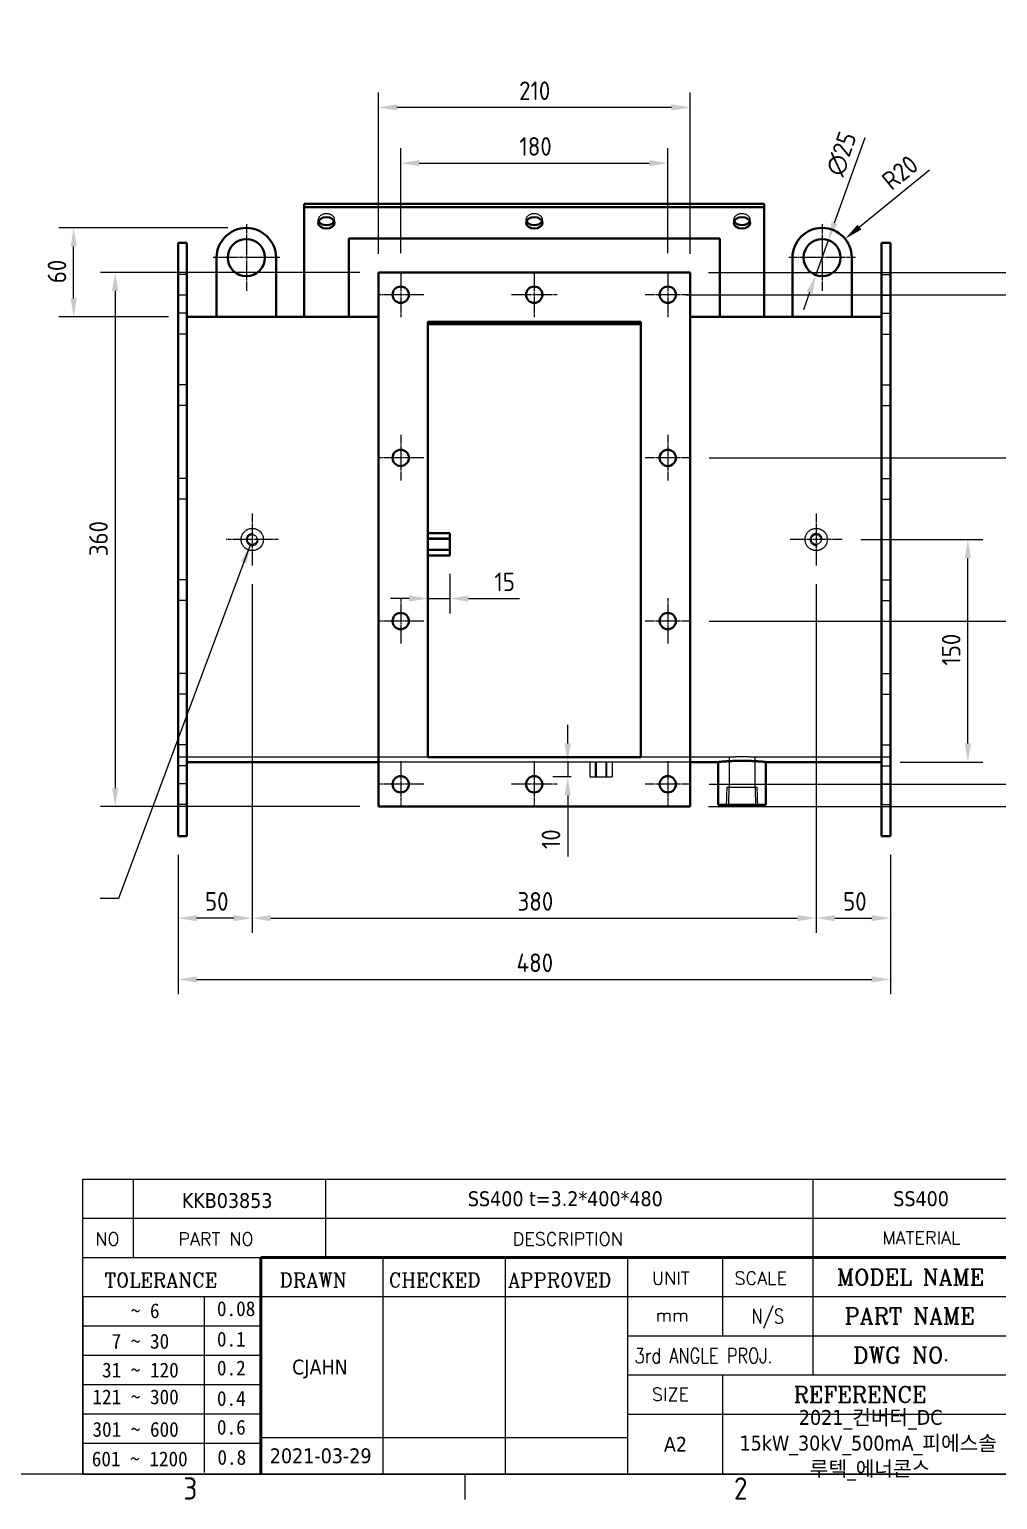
# Model space of a CAD drawing. Header units: millimetres. Extents: x 0 to 2970, y 0 to 2100.
# Drawn here: x 1934 to 2586, y 33 to 1024 of the extents above; entities that cross this region are included whole.
import ezdxf
from ezdxf.enums import TextEntityAlignment as Align

# ---------------------------------------------------------------- set-up
doc = ezdxf.new("R2010")
doc.units = ezdxf.units.MM
doc.header["$LTSCALE"] = 5
doc.linetypes.add('CHAIN', pattern=[0.7087, 0.4724, -0.0591, 0.1181, -0.0591])
doc.linetypes.add('DASHED', pattern=[0.2067, 0.1654, -0.0413])
doc.layers.get('0').update_dxf_attribs({"color": 3, "lineweight": 25, "true_color": 0x00ff00})
for name, color, linetype, lineweight, true_color in [('가려진 것(ISO)', 2, 'DASHED', 18, 0xffff00), ('가시적인 것(ISO)', 3, 'Continuous', 40, 0x00ff00), ('기호(ISO)', 5, 'Continuous', 25, 0x0000ff), ('제목(ISO)', 5, 'Continuous', 50, 0x0000ff), ('중심 표식(ISO)', 1, 'Continuous', 25, 0xff0000), ('치수(ISO)', 2, 'Continuous', 25, 0xffff00)]:
    doc.layers.add(name, color=color, linetype=linetype, lineweight=lineweight, true_color=true_color)
doc.layers.add('경계(ISO)', color=7, linetype='Continuous', lineweight=25)
doc.styles.add('HAN_291', font='')
doc.styles.add('RC_284', font='ROMANC.shx')
doc.styles.add('RC_287', font='ROMANC.shx')
doc.styles.add('RC_292', font='ROMANC.shx')
doc.styles.add('문자 텍스트_PSTEK_POSCO', font='isocp.shx')
doc.styles.add('치수 텍스트_PSTEK_POSCO', font='isocp.shx')
doc.styles.add('텍스트 스타일198', font='tahoma.ttf')
doc.styles.add('텍스트 스타일333', font='ROMANC.shx', dxfattribs={"width": 0.8})
doc.styles.get('HAN_291').set_extended_font_data('GulimChe')
doc.dimstyles.new('치수_PSTEK_POSCO', dxfattribs={"dimscale": 5, "dimtxt": 2.5, "dimasz": 2.5, "dimexe": 2, "dimexo": 2.5, "dimgap": 1, "dimtad": 1, "dimrnd": 1e-08, "dimdsep": 46, "dimtxsty": '치수 텍스트_PSTEK_POSCO', "dimcen": 0.09, "dimdle": 10, "dimclrd": 7, "dimclre": 7, "dimclrt": 2, "dimadec": 1, "dimazin": 2, "dimtfac": 1, "dimtmove": 0, "dimatfit": 3, "dimfxl": 1, "dimtolj": 1, "dimlwd": -1, "dimlwe": -1, "dimarcsym": 0})
doc.dimstyles.new('치수_PSTEK_POSCO$7', dxfattribs={"dimscale": 5, "dimtxt": 2.5, "dimasz": 2.5, "dimexe": 2, "dimexo": 2.5, "dimgap": 1, "dimtad": 1, "dimrnd": 1e-08, "dimdsep": 46, "dimtxsty": '치수 텍스트_PSTEK_POSCO', "dimcen": 0.09, "dimdle": 10, "dimclrd": 7, "dimclre": 7, "dimclrt": 2, "dimadec": 1, "dimazin": 2, "dimtfac": 1, "dimtmove": 0, "dimatfit": 3, "dimfxl": 1, "dimtolj": 1, "dimlwd": -1, "dimlwe": -1, "dimarcsym": 0})

# ---------------------------------------------------------------- blocks, each defined once
blk = doc.blocks.new('경계 Default Border')
at = {"layer": '경계(ISO)'}
blk.add_line((445.5, 10), (445.5, 6.6), dxfattribs=at)
at = {"layer": '경계(ISO)', "flags": 128}
blk.add_lwpolyline([(10, 10), (10, 410), (584, 410), (584, 10), (10, 10)], dxfattribs=at)
at = {"layer": '경계(ISO)', "color": 2, "true_color": 0xffff00, "char_height": 3, "attachment_point": 7, "style": '문자 텍스트_PSTEK_POSCO'}
for s, insert in [('3', (407.54, 6.57)), ('2', (481.75, 6.57))]:
    blk.add_mtext(s, dxfattribs=dict(at, insert=insert))
blk = doc.blocks.new('제목 블록 PSTEK')
at = {"color": 180, "true_color": 0x3f00ff}
for p, q in [((182.48, 11.79), (182.48, 51.57)), ((182.48, 51.57), (372.48, 51.57)), ((189.27, 51.57), (189.27, 41.01)), ((215.22, 41.01), (215.22, 51.57)), ((280.88, 51.57), (280.88, 41.01)), ((182.48, 46.29), (372.48, 46.29)), ((182.48, 41.01), (206.45, 41.01)), ((222.94, 11.79), (222.94, 41.01)), ((239.43, 11.79), (239.43, 41.01)), ((255.92, 11.79), (255.92, 41.01)), ((268.69, 41.01), (268.69, 30.45)), ((280.88, 41.01), (280.88, 25.17)), ((182.48, 35.73), (206.45, 35.73)), ((198.86, 12.03), (198.86, 35.73)), ((206.45, 35.73), (372.48, 35.73)), ((182.48, 31.78), (206.45, 31.78)), ((255.92, 30.45), (372.48, 30.45)), ((182.48, 27.83), (206.45, 27.83)), ((182.48, 23.88), (206.45, 23.88)), ((255.92, 25.17), (372.48, 25.17)), ((268.69, 25.17), (268.69, 11.79)), ((182.48, 19.93), (206.45, 19.93)), ((255.92, 19.89), (310.09, 19.89)), ((182.48, 15.98), (206.45, 15.98)), ((206.45, 16.74), (255.92, 16.74)), ((182.48, 11.79), (372.48, 11.79))]:
    blk.add_line(p, q, dxfattribs=at)
at = {"color": 7, "lineweight": 50}
for p, q in [((206.45, 11.79), (206.45, 41.01)), ((206.45, 41.01), (372.48, 41.01))]:
    blk.add_line(p, q, dxfattribs=at)
at = {"layer": '제목(ISO)', "lineweight": 18}
blk.add_line((182.48, 35.73), (182.48, 11.79), dxfattribs=at)
at = {"color": 2, "true_color": 0xffff00}
for s, height, style, p in [('NO', 1.742, 'RC_284', (184.14, 42.62)), ('PART NO', 1.742, 'RC_284', (195.34, 42.62)), ('DESCRIPTION', 1.7424, 'RC_284', (240.4, 42.62)), (' TOLERANCE', 1.9, 'RC_287', (184.09, 37.01)), ('DRAWN', 1.9, 'RC_287', (208.98, 37.01)), ('CHECKED', 1.9, 'RC_287', (223.69, 37.01)), ('APPROVED', 1.9, 'RC_287', (239.78, 37.01)), ('UNIT', 1.742, 'RC_284', (259.17, 37.34)), ('SCALE', 1.742, 'RC_284', (270.29, 37.34)), ('MODEL NAME', 2.178, 'RC_292', (284.1, 37.25)), ('    ~ 6', 2, 'HAN_291', (183.77, 32.82)), ('0.08', 2, 'HAN_291', (200.55, 33.1)), ('PART NAME', 2.178, 'RC_292', (285.14, 32.03)), ('mm', 1.742, 'RC_284', (259.65, 32.35)), ('  7 ~ 30', 2, 'HAN_291', (183.77, 28.71)), ('0.1', 2, 'HAN_291', (200.55, 28.99)), (' DWG NO.', 2.178, 'RC_292', (284.81, 26.75)), (' 31 ~ 120', 2, 'HAN_291', (183.77, 24.83)), ('0.2', 2, 'HAN_291', (200.55, 25.11)), ('121 ~ 300', 2, 'HAN_291', (183.77, 21.21)), ('0.4', 2, 'HAN_291', (200.55, 21)), ('SIZE', 1.742, 'RC_284', (259.17, 21.69)), ('REFERENCE', 2.178, 'RC_292', (278.27, 21.43)), ('301 ~ 600', 2, 'HAN_291', (183.77, 16.83)), ('0.6', 2, 'HAN_291', (200.55, 17.12)), ('601 ~ 1200', 2, 'HAN_291', (183.68, 12.85)), ('0.8', 2, 'HAN_291', (200.61, 13.06))]:
    blk.add_text(s, height=height, dxfattribs=dict(at, style=style)).set_placement(p)
at = {"color": 2, "true_color": 0xffff00, "style": 'RC_284'}
blk.add_text('MATERIAL', height=1.742, dxfattribs=at).set_placement((295.48, 43.65), align=Align.MIDDLE_CENTER)
at = {"color": 7, "style": '텍스트 스타일333', "width": 0.8}
blk.add_text('N/S', height=2, dxfattribs=at).set_placement((274.78, 33.09), align=Align.MIDDLE_CENTER)
at = {"color": 2, "true_color": 0xffff00, "style": '텍스트 스타일333', "width": 0.8}
blk.add_text('3rd ANGLE PROJ.', height=2, dxfattribs=at).set_placement((256.84, 26.76))
at = {"layer": '제목(ISO)', "color": 7, "style": '텍스트 스타일198'}
for tag, p in [('부품_번호_001', (195.81, 47.68)), ('설명_001', (234.36, 47.92)), ('재질_001', (291.7, 47.93)), ("3._Q'TY_001", (312.71, 47.92)), ('4._COLOR_001', (316.19, 48.1)), ('질량\\P3;_001', (349.54, 48.16)), ('1._MODEL_NAME_001', (326.77, 37.52)), ('제목_001', (338.15, 32.12)), ('부품_번호_001', (334.47, 26.81)), ('설계자_001', (210.68, 25.23)), ('프로젝트_001', (278.97, 18.44)), ('시트_크기_001', (260.79, 14.82)), ('프로젝트_002', (270.98, 14.98)), ('작성_날짜_001', (207.67, 13.27)), ('프로젝트_003', (280.45, 11.55))]:
    blk.add_attdef(tag, p, '', height=2, dxfattribs=at)
for tag, p in [('점검자', (231.18, 26.23)), ('엔지니어링_승인자', (247.67, 26.23)), ('점검_날짜', (231.18, 14.27)), ('엔지니어링_승인_날짜', (247.67, 14.27))]:
    blk.add_attdef(tag, text='', height=2, dxfattribs=at).set_placement(p, align=Align.MIDDLE_CENTER)
blk = doc.blocks.new('*D30')
at = {"layer": 'Defpoints', "color": 0, "transparency": 16777216}
for p in [(2364.17, 933.67), (2184.17, 860.49), (2364.17, 860.49)]:
    blk.add_point(p, dxfattribs=at)
at = {"layer": '치수(ISO)', "color": 7, "transparency": 16777216}
for p, q in [((2184.17, 872.99), (2184.17, 943.67)), ((2364.17, 872.99), (2364.17, 943.67)), ((2196.67, 933.67), (2351.67, 933.67))]:
    blk.add_line(p, q, dxfattribs=at)
for points in [[(2196.67, 935.75), (2196.67, 931.59), (2184.17, 933.67)], [(2351.67, 935.75), (2351.67, 931.59), (2364.17, 933.67)]]:
    blk.add_solid(points, dxfattribs=at)
at = {"layer": '치수(ISO)', "color": 2, "transparency": 16777216, "insert": (2264.17, 944.92), "char_height": 12.5, "attachment_point": 4, "style": '치수 텍스트_PSTEK_POSCO'}
blk.add_mtext('\\A1;180', dxfattribs=at)
blk = doc.blocks.new('*D31')
at = {"layer": 'Defpoints', "color": 0, "transparency": 16777216}
for p in [(2169.17, 971.22), (2169.17, 859.99), (2379.17, 859.99)]:
    blk.add_point(p, dxfattribs=at)
at = {"layer": '치수(ISO)', "color": 7, "transparency": 16777216}
for p, q in [((2169.17, 872.49), (2169.17, 981.22)), ((2379.17, 872.49), (2379.17, 981.22)), ((2366.67, 971.22), (2181.67, 971.22))]:
    blk.add_line(p, q, dxfattribs=at)
for points in [[(2181.67, 973.31), (2181.67, 969.14), (2169.17, 971.22)], [(2366.67, 973.31), (2366.67, 969.14), (2379.17, 971.22)]]:
    blk.add_solid(points, dxfattribs=at)
at = {"layer": '치수(ISO)', "color": 2, "transparency": 16777216, "insert": (2264.01, 982.48), "char_height": 12.5, "attachment_point": 4, "style": '치수 텍스트_PSTEK_POSCO'}
blk.add_mtext('\\A1;210', dxfattribs=at)
blk = doc.blocks.new('*D32')
at = {"layer": 'Defpoints', "color": 0, "transparency": 16777216}
for p in [(2379.67, 514.99), (2614.17, 514.99), (2379.17, 499.99)]:
    blk.add_point(p, dxfattribs=at)
at = {"layer": '치수(ISO)', "color": 7, "transparency": 16777216}
for p, q in [((2614.17, 527.49), (2614.17, 539.99)), ((2392.17, 514.99), (2624.17, 514.99)), ((2614.17, 514.99), (2614.17, 499.99)), ((2391.67, 499.99), (2624.17, 499.99)), ((2614.17, 487.49), (2614.17, 452.38))]:
    blk.add_line(p, q, dxfattribs=at)
for points in [[(2612.09, 527.49), (2616.25, 527.49), (2614.17, 514.99)], [(2612.09, 487.49), (2616.25, 487.49), (2614.17, 499.99)]]:
    blk.add_solid(points, dxfattribs=at)
at = {"layer": '치수(ISO)', "color": 2, "transparency": 16777216, "insert": (2602.92, 457.38), "char_height": 12.5, "attachment_point": 4, "rotation": 90, "style": '치수 텍스트_PSTEK_POSCO'}
blk.add_mtext('\\A1;15', dxfattribs=at)
blk = doc.blocks.new('*D33')
at = {"layer": 'Defpoints', "color": 0, "transparency": 16777216}
for p in [(2379.17, 859.99), (2614.17, 859.99), (2364.17, 844.99)]:
    blk.add_point(p, dxfattribs=at)
at = {"layer": '치수(ISO)', "color": 7, "transparency": 16777216}
for p, q in [((2614.17, 872.49), (2614.17, 906.76)), ((2391.67, 859.99), (2624.17, 859.99)), ((2614.17, 844.99), (2614.17, 859.99)), ((2376.67, 844.99), (2624.17, 844.99)), ((2614.17, 832.49), (2614.17, 819.99))]:
    blk.add_line(p, q, dxfattribs=at)
for points in [[(2612.09, 872.49), (2616.25, 872.49), (2614.17, 859.99)], [(2612.09, 832.49), (2616.25, 832.49), (2614.17, 844.99)]]:
    blk.add_solid(points, dxfattribs=at)
at = {"layer": '치수(ISO)', "color": 2, "transparency": 16777216, "insert": (2602.92, 889.99), "char_height": 12.5, "attachment_point": 4, "rotation": 90, "style": '치수 텍스트_PSTEK_POSCO'}
blk.add_mtext('\\A1;15', dxfattribs=at)
blk = doc.blocks.new('*D48')
at = {"layer": 'Defpoints', "color": 0, "transparency": 16777216}
for p in [(2483.67, 882.64), (2468.17, 869.99)]:
    blk.add_point(p, dxfattribs=at)
at = {"layer": '치수(ISO)', "color": 7, "transparency": 16777216}
blk.add_line((2540.49, 929.01), (2493.35, 890.54), dxfattribs=at)
blk.add_solid([(2492.03, 892.15), (2494.67, 888.93), (2483.67, 882.64)], dxfattribs=at)
at = {"layer": '치수(ISO)', "color": 2, "transparency": 16777216, "insert": (2511.09, 919.54), "char_height": 12.5, "attachment_point": 4, "rotation": 39.21836, "style": '치수 텍스트_PSTEK_POSCO'}
blk.add_mtext('\\A1;R20', dxfattribs=at)
blk = doc.blocks.new('*D49')
at = {"layer": 'Defpoints', "color": 0, "transparency": 16777216}
for p in [(2472.38, 881.76), (2463.97, 858.22)]:
    blk.add_point(p, dxfattribs=at)
at = {"layer": '치수(ISO)', "color": 7, "transparency": 16777216}
for p, q in [((2476.58, 893.53), (2497.11, 951.01)), ((2463.97, 858.22), (2472.38, 881.76)), ((2459.76, 846.45), (2455.56, 834.68))]:
    blk.add_line(p, q, dxfattribs=at)
for points in [[(2474.62, 894.23), (2478.54, 892.83), (2472.38, 881.76)], [(2457.8, 847.15), (2461.72, 845.75), (2463.97, 858.22)]]:
    blk.add_solid(points, dxfattribs=at)
at = {"layer": '치수(ISO)', "color": 2, "transparency": 16777216, "insert": (2476.25, 926.06), "char_height": 12.5, "attachment_point": 4, "rotation": 70.34284, "style": '치수 텍스트_PSTEK_POSCO'}
blk.add_mtext('\\A1;∅25', dxfattribs=at)
blk = doc.blocks.new('*D50')
at = {"layer": 'Defpoints', "color": 0, "transparency": 16777216}
for p in [(1963.8, 889.99), (2080.17, 889.99), (2040.17, 829.99)]:
    blk.add_point(p, dxfattribs=at)
at = {"layer": '치수(ISO)', "color": 7, "transparency": 16777216}
for p, q in [((2067.67, 889.99), (1953.8, 889.99)), ((1963.8, 842.49), (1963.8, 877.49)), ((2027.67, 829.99), (1953.8, 829.99))]:
    blk.add_line(p, q, dxfattribs=at)
for points in [[(1961.71, 877.49), (1965.88, 877.49), (1963.8, 889.99)], [(1961.71, 842.49), (1965.88, 842.49), (1963.8, 829.99)]]:
    blk.add_solid(points, dxfattribs=at)
at = {"layer": '치수(ISO)', "color": 2, "transparency": 16777216, "insert": (1952.55, 852.74), "char_height": 12.5, "attachment_point": 4, "rotation": 90, "style": '치수 텍스트_PSTEK_POSCO'}
blk.add_mtext('\\A1;60', dxfattribs=at)
blk = doc.blocks.new('*D66')
at = {"layer": 'Defpoints', "color": 0, "transparency": 16777216}
for p in [(2296.72, 529.99), (2311.67, 529.99), (2311.67, 519.99)]:
    blk.add_point(p, dxfattribs=at)
at = {"layer": '치수(ISO)', "color": 7, "transparency": 16777216}
for p, q in [((2296.72, 542.49), (2296.72, 554.99)), ((2299.17, 529.99), (2286.72, 529.99)), ((2296.72, 529.99), (2296.72, 519.99)), ((2299.17, 519.99), (2286.72, 519.99)), ((2296.72, 507.49), (2296.72, 466.35))]:
    blk.add_line(p, q, dxfattribs=at)
for points in [[(2294.63, 542.49), (2298.8, 542.49), (2296.72, 529.99)], [(2294.63, 507.49), (2298.8, 507.49), (2296.72, 519.99)]]:
    blk.add_solid(points, dxfattribs=at)
at = {"layer": '치수(ISO)', "color": 2, "transparency": 16777216, "insert": (2285.47, 471.35), "char_height": 12.5, "attachment_point": 4, "rotation": 90, "style": '치수 텍스트_PSTEK_POSCO'}
blk.add_mtext('\\A1;10', dxfattribs=at)
blk = doc.blocks.new('*D70')
at = {"layer": 'Defpoints', "color": 0, "transparency": 16777216}
for p in [(2217.37, 669.29), (2202.37, 641.28), (2217.37, 640.19)]:
    blk.add_point(p, dxfattribs=at)
at = {"layer": '치수(ISO)', "color": 7, "transparency": 16777216}
for p, q in [((2217.37, 656.79), (2217.37, 630.19)), ((2189.87, 640.19), (2177.37, 640.19)), ((2202.37, 640.19), (2217.37, 640.19)), ((2229.87, 640.19), (2264.14, 640.19))]:
    blk.add_line(p, q, dxfattribs=at)
for points in [[(2189.87, 642.27), (2189.87, 638.11), (2202.37, 640.19)], [(2229.87, 642.27), (2229.87, 638.11), (2217.37, 640.19)]]:
    blk.add_solid(points, dxfattribs=at)
at = {"layer": '치수(ISO)', "color": 2, "transparency": 16777216, "insert": (2247.37, 651.44), "char_height": 12.5, "attachment_point": 4, "style": '치수 텍스트_PSTEK_POSCO'}
blk.add_mtext('\\A1;15', dxfattribs=at)
blk = doc.blocks.new('*D71')
at = {"layer": 'Defpoints', "color": 0, "transparency": 16777216}
for p in [(2379.67, 844.99), (2379.67, 734.99), (2614.17, 734.99)]:
    blk.add_point(p, dxfattribs=at)
at = {"layer": '치수(ISO)', "color": 7, "transparency": 16777216}
for p, q in [((2392.17, 844.99), (2624.17, 844.99)), ((2614.17, 832.49), (2614.17, 747.49)), ((2392.17, 734.99), (2624.17, 734.99))]:
    blk.add_line(p, q, dxfattribs=at)
for points in [[(2612.09, 832.49), (2616.25, 832.49), (2614.17, 844.99)], [(2612.09, 747.49), (2616.25, 747.49), (2614.17, 734.99)]]:
    blk.add_solid(points, dxfattribs=at)
at = {"layer": '치수(ISO)', "color": 2, "transparency": 16777216, "insert": (2602.92, 781.24), "char_height": 12.5, "attachment_point": 4, "rotation": 90, "style": '치수 텍스트_PSTEK_POSCO'}
blk.add_mtext('\\A1;110', dxfattribs=at)
blk = doc.blocks.new('*D72')
at = {"layer": 'Defpoints', "color": 0, "transparency": 16777216}
for p in [(2379.67, 734.99), (2379.67, 624.99), (2614.17, 624.99)]:
    blk.add_point(p, dxfattribs=at)
at = {"layer": '치수(ISO)', "color": 7, "transparency": 16777216}
for p, q in [((2392.17, 734.99), (2624.17, 734.99)), ((2614.17, 722.49), (2614.17, 637.49)), ((2392.17, 624.99), (2624.17, 624.99))]:
    blk.add_line(p, q, dxfattribs=at)
for points in [[(2612.09, 722.49), (2616.25, 722.49), (2614.17, 734.99)], [(2612.09, 637.49), (2616.25, 637.49), (2614.17, 624.99)]]:
    blk.add_solid(points, dxfattribs=at)
at = {"layer": '치수(ISO)', "color": 2, "transparency": 16777216, "insert": (2602.92, 666.7), "char_height": 12.5, "attachment_point": 4, "rotation": 90, "style": '치수 텍스트_PSTEK_POSCO'}
blk.add_mtext('\\A1;110', dxfattribs=at)
blk = doc.blocks.new('*D73')
at = {"layer": 'Defpoints', "color": 0, "transparency": 16777216}
for p in [(2379.67, 624.99), (2379.67, 514.99), (2614.17, 514.99)]:
    blk.add_point(p, dxfattribs=at)
at = {"layer": '치수(ISO)', "color": 7, "transparency": 16777216}
for p, q in [((2392.17, 624.99), (2624.17, 624.99)), ((2614.17, 612.49), (2614.17, 527.49)), ((2392.17, 514.99), (2624.17, 514.99))]:
    blk.add_line(p, q, dxfattribs=at)
for points in [[(2612.09, 612.49), (2616.25, 612.49), (2614.17, 624.99)], [(2612.09, 527.49), (2616.25, 527.49), (2614.17, 514.99)]]:
    blk.add_solid(points, dxfattribs=at)
at = {"layer": '치수(ISO)', "color": 2, "transparency": 16777216, "insert": (2602.92, 561.24), "char_height": 12.5, "attachment_point": 4, "rotation": 90, "style": '치수 텍스트_PSTEK_POSCO'}
blk.add_mtext('\\A1;110', dxfattribs=at)
blk = doc.blocks.new('*D74')
at = {"layer": 'Defpoints', "color": 0, "transparency": 16777216}
for p in [(2169.17, 859.99), (1991.8, 499.99), (2169.17, 499.99)]:
    blk.add_point(p, dxfattribs=at)
at = {"layer": '치수(ISO)', "color": 7, "transparency": 16777216}
for p, q in [((2156.67, 859.99), (1981.8, 859.99)), ((1991.8, 847.49), (1991.8, 512.49)), ((2156.67, 499.99), (1981.8, 499.99))]:
    blk.add_line(p, q, dxfattribs=at)
for points in [[(1989.71, 847.49), (1993.88, 847.49), (1991.8, 859.99)], [(1989.71, 512.49), (1993.88, 512.49), (1991.8, 499.99)]]:
    blk.add_solid(points, dxfattribs=at)
at = {"layer": '치수(ISO)', "color": 2, "transparency": 16777216, "insert": (1980.55, 668.74), "char_height": 12.5, "attachment_point": 4, "rotation": 90, "style": '치수 텍스트_PSTEK_POSCO'}
blk.add_mtext('\\A1;360', dxfattribs=at)
blk = doc.blocks.new('*D75')
at = {"layer": 'Defpoints', "color": 0, "transparency": 16777216}
for p in [(2084.17, 662.49), (2034.17, 479.99), (2034.17, 424.8)]:
    blk.add_point(p, dxfattribs=at)
at = {"layer": '치수(ISO)', "color": 7, "transparency": 16777216}
for p, q in [((2084.17, 649.99), (2084.17, 414.8)), ((2034.17, 467.49), (2034.17, 414.8)), ((2071.67, 424.8), (2046.67, 424.8))]:
    blk.add_line(p, q, dxfattribs=at)
for points in [[(2046.67, 426.88), (2046.67, 422.71), (2034.17, 424.8)], [(2071.67, 426.88), (2071.67, 422.71), (2084.17, 424.8)]]:
    blk.add_solid(points, dxfattribs=at)
at = {"layer": '치수(ISO)', "color": 2, "transparency": 16777216, "insert": (2052.29, 436.05), "char_height": 12.5, "attachment_point": 4, "style": '치수 텍스트_PSTEK_POSCO'}
blk.add_mtext('\\A1;50', dxfattribs=at)
blk = doc.blocks.new('*D76')
at = {"layer": 'Defpoints', "color": 0, "transparency": 16777216}
for p in [(2084.17, 662.49), (2464.17, 662.49), (2464.17, 424.8)]:
    blk.add_point(p, dxfattribs=at)
at = {"layer": '치수(ISO)', "color": 7, "transparency": 16777216}
for p, q in [((2084.17, 649.99), (2084.17, 414.8)), ((2464.17, 649.99), (2464.17, 414.8)), ((2096.67, 424.8), (2451.67, 424.8))]:
    blk.add_line(p, q, dxfattribs=at)
for points in [[(2096.67, 426.88), (2096.67, 422.71), (2084.17, 424.8)], [(2451.67, 426.88), (2451.67, 422.71), (2464.17, 424.8)]]:
    blk.add_solid(points, dxfattribs=at)
at = {"layer": '치수(ISO)', "color": 2, "transparency": 16777216, "insert": (2262.92, 436.05), "char_height": 12.5, "attachment_point": 4, "style": '치수 텍스트_PSTEK_POSCO'}
blk.add_mtext('\\A1;380', dxfattribs=at)
blk = doc.blocks.new('*D77')
at = {"layer": 'Defpoints', "color": 0, "transparency": 16777216}
for p in [(2464.17, 662.49), (2514.17, 479.99), (2514.17, 424.8)]:
    blk.add_point(p, dxfattribs=at)
at = {"layer": '치수(ISO)', "color": 7, "transparency": 16777216}
for p, q in [((2464.17, 649.99), (2464.17, 414.8)), ((2514.17, 467.49), (2514.17, 414.8)), ((2476.67, 424.8), (2501.67, 424.8))]:
    blk.add_line(p, q, dxfattribs=at)
for points in [[(2476.67, 426.88), (2476.67, 422.71), (2464.17, 424.8)], [(2501.67, 426.88), (2501.67, 422.71), (2514.17, 424.8)]]:
    blk.add_solid(points, dxfattribs=at)
at = {"layer": '치수(ISO)', "color": 2, "transparency": 16777216, "insert": (2482.29, 436.05), "char_height": 12.5, "attachment_point": 4, "style": '치수 텍스트_PSTEK_POSCO'}
blk.add_mtext('\\A1;50', dxfattribs=at)
blk = doc.blocks.new('*D78')
at = {"layer": 'Defpoints', "color": 0, "transparency": 16777216}
for p in [(2481.67, 679.99), (2566.39, 679.99), (2508.17, 529.99)]:
    blk.add_point(p, dxfattribs=at)
at = {"layer": '치수(ISO)', "color": 7, "transparency": 16777216}
for p, q in [((2494.17, 679.99), (2576.39, 679.99)), ((2566.39, 542.49), (2566.39, 667.49)), ((2520.67, 529.99), (2576.39, 529.99))]:
    blk.add_line(p, q, dxfattribs=at)
for points in [[(2564.31, 667.49), (2568.47, 667.49), (2566.39, 679.99)], [(2564.31, 542.49), (2568.47, 542.49), (2566.39, 529.99)]]:
    blk.add_solid(points, dxfattribs=at)
at = {"layer": '치수(ISO)', "color": 2, "transparency": 16777216, "insert": (2555.14, 594.99), "char_height": 12.5, "attachment_point": 4, "rotation": 90, "style": '치수 텍스트_PSTEK_POSCO'}
blk.add_mtext('\\A1;150', dxfattribs=at)
blk = doc.blocks.new('*D80')
at = {"layer": 'Defpoints', "color": 0, "transparency": 16777216}
for p in [(2034.17, 479.99), (2514.17, 479.99), (2514.17, 383.44)]:
    blk.add_point(p, dxfattribs=at)
at = {"layer": '치수(ISO)', "color": 7, "transparency": 16777216}
for p, q in [((2034.17, 467.49), (2034.17, 373.44)), ((2514.17, 467.49), (2514.17, 373.44)), ((2046.67, 383.44), (2501.67, 383.44))]:
    blk.add_line(p, q, dxfattribs=at)
for points in [[(2046.67, 385.52), (2046.67, 381.36), (2034.17, 383.44)], [(2501.67, 385.52), (2501.67, 381.36), (2514.17, 383.44)]]:
    blk.add_solid(points, dxfattribs=at)
at = {"layer": '치수(ISO)', "color": 2, "transparency": 16777216, "insert": (2262.29, 394.69), "char_height": 12.5, "attachment_point": 4, "style": '치수 텍스트_PSTEK_POSCO'}
blk.add_mtext('\\A1;480', dxfattribs=at)

msp = doc.modelspace()

# ---------------------------------------------------------------- linework, layer by layer
at = {"layer": '가려진 것(ISO)'}
for p, q in [((2128.671, 893.396), (2128.671, 895.659)), ((2139.671, 893.396), (2139.671, 895.659)), ((2268.671, 893.396), (2268.671, 895.659)), ((2279.671, 893.396), (2279.671, 895.659)), ((2408.671, 893.396), (2408.671, 895.659)), ((2419.671, 893.396), (2419.671, 895.659)), ((2040.171, 858.628), (2034.171, 858.628)), ((2508.171, 858.628), (2514.171, 858.628)), ((2040.171, 844.628), (2034.171, 844.628)), ((2508.171, 844.628), (2514.171, 844.628)), ((2040.171, 832.498), (2034.171, 832.498)), ((2508.171, 832.498), (2514.171, 832.498)), ((2040.171, 818.498), (2034.171, 818.498)), ((2508.171, 818.498), (2514.171, 818.498)), ((2040.171, 784.216), (2034.171, 784.216)), ((2508.171, 784.216), (2514.171, 784.216)), ((2040.171, 770.216), (2034.171, 770.216)), ((2508.171, 770.216), (2514.171, 770.216)), ((2040.171, 721.132), (2034.171, 721.132)), ((2508.171, 721.132), (2514.171, 721.132)), ((2040.171, 707.132), (2034.171, 707.132)), ((2508.171, 707.132), (2514.171, 707.132)), ((2217.371, 680.791), (2202.371, 680.791)), ((2202.371, 680.115), (2217.371, 680.115)), ((2202.371, 673.468), (2217.371, 673.468)), ((2202.371, 672.791), (2217.371, 672.791)), ((2040.171, 652.85), (2034.171, 652.85)), ((2508.171, 652.85), (2514.171, 652.85)), ((2040.171, 638.85), (2034.171, 638.85)), ((2508.171, 638.85), (2514.171, 638.85)), ((2040.171, 589.766), (2034.171, 589.766)), ((2508.171, 589.766), (2514.171, 589.766)), ((2040.171, 575.766), (2034.171, 575.766)), ((2508.171, 575.766), (2514.171, 575.766)), ((2040.171, 541.484), (2034.171, 541.484)), ((2508.171, 541.484), (2514.171, 541.484)), ((2202.371, 533.191), (2034.171, 533.191)), ((2040.171, 527.484), (2034.171, 527.484)), ((2199.171, 529.991), (2169.171, 529.991)), ((2349.171, 529.991), (2199.171, 529.991)), ((2311.671, 529.991), (2311.671, 519.991)), ((2315.171, 529.991), (2315.171, 519.991)), ((2315.847, 529.991), (2315.847, 519.991)), ((2322.494, 529.991), (2322.494, 519.991)), ((2323.171, 519.991), (2323.171, 529.991)), ((2326.671, 529.991), (2326.671, 519.991)), ((2405.433, 533.191), (2345.971, 533.191)), ((2379.171, 529.991), (2349.171, 529.991)), ((2405.433, 533.191), (2405.433, 512.949)), ((2422.908, 533.191), (2422.908, 512.949)), ((2514.171, 533.191), (2422.908, 533.191)), ((2508.171, 527.484), (2514.171, 527.484)), ((2040.171, 515.354), (2034.171, 515.354)), ((2311.671, 519.991), (2326.671, 519.991)), ((2508.171, 515.354), (2514.171, 515.354)), ((2403.925, 512.949), (2403.558, 501.191)), ((2403.925, 512.949), (2424.416, 512.949)), ((2405.378, 512.949), (2405.01, 501.191)), ((2422.964, 512.949), (2423.331, 501.191)), ((2424.783, 501.191), (2424.416, 512.949)), ((2040.171, 501.354), (2034.171, 501.354)), ((2508.171, 501.354), (2514.171, 501.354))]:
    msp.add_line(p, q, dxfattribs=at)
for centre in [(2084.171, 679.991), (2464.171, 679.991)]:
    msp.add_circle(centre, 3.324, dxfattribs=at)
for centre, start, end in [((2084.171, 679.991), 80, 350), ((2464.171, 679.991), 10, 280)]:
    msp.add_arc(centre, 4, start, end, dxfattribs=at)
for centre in [(2134.171, 895.659), (2274.171, 895.659), (2414.171, 895.659)]:
    msp.add_ellipse(centre, major_axis=(5.5, 0), ratio=0.7071068, start_param=5.9880084, end_param=9.7199548, dxfattribs=at)
for points, knots in [([(2084.171, 687.491), (2083.229, 687.491), (2082.224, 687.303), (2080.376, 686.537), (2079.533, 685.96), (2078.201, 684.629), (2077.624, 683.785), (2076.859, 681.937), (2076.671, 680.933), (2076.671, 679.049), (2076.859, 678.045), (2077.624, 676.197), (2078.201, 675.354), (2079.533, 674.022), (2080.376, 673.445), (2082.224, 672.679), (2083.229, 672.491), (2084.171, 672.491), (2085.112, 672.491), (2086.117, 672.679), (2087.965, 673.445), (2088.808, 674.022), (2090.14, 675.354), (2090.717, 676.197), (2091.482, 678.045), (2091.671, 679.049), (2091.671, 680.933), (2091.482, 681.937), (2090.717, 683.785), (2090.14, 684.629), (2088.808, 685.96), (2087.965, 686.537), (2086.117, 687.303), (2085.112, 687.491), (2084.171, 687.491)], [2.2605244, 2.2605244, 2.2605244, 2.2605244, 2.54309, 2.54309, 2.8256556, 2.8256556, 3.1082211, 3.1082211, 3.3907867, 3.3907867, 3.6733522, 3.6733522, 3.9559177, 3.9559177, 4.2384833, 4.2384833, 4.5210489, 4.5210489, 4.5210489, 4.8036145, 4.8036145, 5.0861801, 5.0861801, 5.3687456, 5.3687456, 5.6513111, 5.6513111, 5.9338766, 5.9338766, 6.2164422, 6.2164422, 6.4990077, 6.4990077, 6.7815733, 6.7815733, 6.7815733, 6.7815733]), ([(2464.171, 687.491), (2463.229, 687.491), (2462.224, 687.303), (2460.376, 686.537), (2459.533, 685.96), (2458.201, 684.629), (2457.624, 683.785), (2456.859, 681.937), (2456.671, 680.933), (2456.671, 679.049), (2456.859, 678.045), (2457.624, 676.197), (2458.201, 675.354), (2459.533, 674.022), (2460.376, 673.445), (2462.224, 672.679), (2463.229, 672.491), (2465.112, 672.491), (2466.117, 672.679), (2467.965, 673.445), (2468.808, 674.022), (2470.14, 675.354), (2470.717, 676.197), (2471.482, 678.045), (2471.671, 679.049), (2471.671, 680.933), (2471.482, 681.937), (2470.717, 683.785), (2470.14, 684.629), (2468.808, 685.96), (2467.965, 686.537), (2466.117, 687.303), (2465.112, 687.491), (2464.171, 687.491)], [0, 0, 0, 0, 0.2825656, 0.2825656, 0.5651312, 0.5651312, 0.8476967, 0.8476967, 1.1302622, 1.1302622, 1.4128277, 1.4128277, 1.6953933, 1.6953933, 1.9779589, 1.9779589, 2.2605244, 2.2605244, 2.54309, 2.54309, 2.8256556, 2.8256556, 3.1082211, 3.1082211, 3.3907867, 3.3907867, 3.6733522, 3.6733522, 3.9559177, 3.9559177, 4.2384833, 4.2384833, 4.5210489, 4.5210489, 4.5210489, 4.5210489]), ([(2414.171, 533.451), (2413.073, 533.451), (2411.903, 533.438), (2409.75, 533.389), (2408.768, 533.354), (2407.217, 533.288), (2406.544, 533.254), (2405.652, 533.205), (2405.521, 533.196), (2405.433, 533.191)], [0, 0, 0, 0, 0.3292135, 0.3292135, 0.6584271, 0.6584271, 0.9876405, 0.9876405, 1.3168539, 1.3168539, 1.3168539, 1.3168539]), ([(2422.908, 533.191), (2422.82, 533.196), (2422.689, 533.205), (2421.797, 533.254), (2421.125, 533.288), (2419.573, 533.354), (2418.591, 533.389), (2416.438, 533.438), (2415.268, 533.451), (2414.171, 533.451)], [3.9505616, 3.9505616, 3.9505616, 3.9505616, 4.279775, 4.279775, 4.6089884, 4.6089884, 4.9382019, 4.9382019, 5.2674154, 5.2674154, 5.2674154, 5.2674154])]:
    msp.add_open_spline(points, degree=3, knots=knots, dxfattribs=at)
at = {"layer": '가시적인 것(ISO)'}
for p, q in [((2119.171, 906.265), (2119.171, 904.002)), ((2119.171, 906.265), (2429.171, 906.265)), ((2119.171, 904.002), (2119.171, 829.991)), ((2429.171, 904.002), (2119.171, 904.002)), ((2429.171, 906.265), (2429.171, 904.002)), ((2429.171, 829.991), (2429.171, 904.002)), ((2399.171, 882.789), (2149.171, 882.789)), ((2149.171, 882.789), (2149.171, 829.991)), ((2399.171, 882.789), (2399.171, 829.991)), ((2034.171, 479.991), (2034.171, 879.991)), ((2034.171, 879.991), (2040.171, 879.991)), ((2040.171, 479.991), (2040.171, 879.991)), ((2508.171, 879.991), (2508.171, 479.991)), ((2514.171, 879.991), (2508.171, 879.991)), ((2514.171, 879.991), (2514.171, 479.991)), ((2060.171, 829.991), (2060.171, 869.991)), ((2100.171, 869.991), (2100.171, 829.991)), ((2448.171, 869.991), (2448.171, 829.991)), ((2488.171, 829.991), (2488.171, 869.991)), ((2379.171, 859.991), (2169.171, 859.991)), ((2169.171, 859.991), (2169.171, 499.991)), ((2379.171, 499.991), (2379.171, 859.991)), ((2169.171, 829.991), (2040.171, 829.991)), ((2100.171, 829.991), (2060.171, 829.991)), ((2202.371, 826.791), (2345.971, 826.791)), ((2202.371, 533.191), (2202.371, 826.791)), ((2202.371, 825.082), (2345.971, 825.082)), ((2345.971, 826.791), (2345.971, 533.191)), ((2508.171, 829.991), (2379.171, 829.991)), ((2488.171, 829.991), (2448.171, 829.991)), ((2202.371, 684.291), (2217.371, 684.291)), ((2217.371, 669.291), (2217.371, 684.291)), ((2202.371, 669.291), (2217.371, 669.291)), ((2169.171, 529.991), (2040.171, 529.991)), ((2345.971, 533.191), (2202.371, 533.191)), ((2398.171, 529.991), (2379.171, 529.991)), ((2398.171, 529.991), (2398.171, 501.191)), ((2430.171, 529.991), (2430.171, 501.191)), ((2508.171, 529.991), (2430.171, 529.991)), ((2169.171, 499.991), (2379.171, 499.991)), ((2398.171, 501.191), (2430.171, 501.191)), ((2034.171, 479.991), (2040.171, 479.991)), ((2514.171, 479.991), (2508.171, 479.991))]:
    msp.add_line(p, q, dxfattribs=at)
for centre, radius in [((2080.171, 869.991), 12.5), ((2468.171, 869.991), 12.5), ((2184.171, 844.991), 5.5), ((2274.171, 844.991), 5.5), ((2364.171, 844.991), 5.5), ((2184.171, 734.991), 5.5), ((2364.171, 734.991), 5.5), ((2184.171, 624.991), 5.5), ((2364.171, 624.991), 5.5), ((2184.171, 514.991), 5.5), ((2274.171, 514.991), 5.5), ((2364.171, 514.991), 5.5)]:
    msp.add_circle(centre, radius, dxfattribs=at)
for centre in [(2080.171, 869.991), (2468.171, 869.991)]:
    msp.add_arc(centre, 20, 0, 180, dxfattribs=at)
for centre in [(2134.171, 893.396), (2274.171, 893.396), (2414.171, 893.396)]:
    msp.add_ellipse(centre, major_axis=(-5.5, 0), ratio=0.7071068, dxfattribs=at)
for centre in [(2134.171, 895.659), (2274.171, 895.659), (2414.171, 895.659)]:
    msp.add_ellipse(centre, major_axis=(-5.5, 0), ratio=0.7071068, start_param=0.2951769, end_param=2.8464158, dxfattribs=at)
for points, knots in [([(2398.171, 529.991), (2398.209, 529.995), (2398.267, 530.001), (2398.672, 530.044), (2398.981, 530.076), (2399.798, 530.156), (2400.306, 530.205), (2401.481, 530.309), (2402.147, 530.365), (2403.567, 530.472), (2404.369, 530.528), (2406.115, 530.632), (2407.06, 530.681), (2409.031, 530.762), (2410.059, 530.794), (2412.126, 530.836), (2413.165, 530.847), (2414.171, 530.847)], [7.2382973, 7.2382973, 7.2382973, 7.2382973, 7.5398924, 7.5398924, 7.8414874, 7.8414874, 8.1430825, 8.1430825, 8.4446776, 8.4446776, 8.7462739, 8.7462739, 9.0478703, 9.0478703, 9.3494667, 9.3494667, 9.6510631, 9.6510631, 9.6510631, 9.6510631]), ([(2414.171, 530.847), (2415.176, 530.847), (2416.215, 530.836), (2418.282, 530.794), (2419.31, 530.762), (2421.281, 530.681), (2422.226, 530.632), (2423.972, 530.528), (2424.774, 530.472), (2426.194, 530.365), (2426.86, 530.309), (2428.035, 530.205), (2428.543, 530.156), (2429.36, 530.076), (2429.669, 530.044), (2430.074, 530.001), (2430.132, 529.995), (2430.171, 529.991)], [0, 0, 0, 0, 0.3015964, 0.3015964, 0.6031928, 0.6031928, 0.9047892, 0.9047892, 1.2063855, 1.2063855, 1.5079806, 1.5079806, 1.8095757, 1.8095757, 2.1111707, 2.1111707, 2.4127658, 2.4127658, 2.4127658, 2.4127658])]:
    msp.add_open_spline(points, degree=3, knots=knots, dxfattribs=at)
at = {"layer": '중심 표식(ISO)', "linetype": 'CHAIN'}
for p, q in [((2080.171, 892.491), (2080.171, 847.491)), ((2468.171, 892.491), (2468.171, 847.491)), ((2102.671, 869.991), (2057.671, 869.991)), ((2490.671, 869.991), (2445.671, 869.991)), ((2184.171, 860.491), (2184.171, 829.491)), ((2274.171, 860.491), (2274.171, 829.491)), ((2364.171, 860.491), (2364.171, 829.491)), ((2199.671, 844.991), (2168.671, 844.991)), ((2289.671, 844.991), (2258.671, 844.991)), ((2379.671, 844.991), (2348.671, 844.991)), ((2184.171, 750.491), (2184.171, 719.491)), ((2364.171, 750.491), (2364.171, 719.491)), ((2199.671, 734.991), (2168.671, 734.991)), ((2379.671, 734.991), (2348.671, 734.991)), ((2084.171, 697.49), (2084.171, 662.491)), ((2464.17, 697.491), (2464.17, 662.492)), ((2101.67, 679.99), (2066.671, 679.99)), ((2481.67, 679.992), (2446.671, 679.992)), ((2184.171, 640.491), (2184.171, 609.491)), ((2364.171, 640.491), (2364.171, 609.491)), ((2199.671, 624.991), (2168.671, 624.991)), ((2379.671, 624.991), (2348.671, 624.991)), ((2184.171, 530.491), (2184.171, 499.491)), ((2274.171, 530.491), (2274.171, 499.491)), ((2364.171, 530.491), (2364.171, 499.491)), ((2199.671, 514.991), (2168.671, 514.991)), ((2289.671, 514.991), (2258.671, 514.991)), ((2379.671, 514.991), (2348.671, 514.991))]:
    msp.add_line(p, q, dxfattribs=at)

# ---------------------------------------------------------------- block references
at = {"xscale": 5, "yscale": 5, "zscale": 5}
msp.add_blockref('경계 Default Border', (0, 0), dxfattribs=at)
ref = msp.add_blockref('제목 블록 PSTEK', (1057.621, -8.955), dxfattribs=dict(xscale=5, yscale=5, zscale=5))
ref.add_attrib('설계자_001', 'CJAHN', (2111.033, 117.211), dxfattribs={"layer": '제목(ISO)', "color": 7, "height": 10, "style": '텍스트 스타일198'})
ref.add_attrib('프로젝트_001', '2021_컨버터_DC', (2452.493, 83.243), dxfattribs={"layer": '제목(ISO)', "color": 7, "height": 10, "style": '텍스트 스타일198'})
ref.add_attrib('시트_크기_001', 'A2', (2361.569, 65.132), dxfattribs={"layer": '제목(ISO)', "color": 7, "height": 10, "style": '텍스트 스타일198'})
ref.add_attrib('작성_날짜_001', '2021-03-29', (2095.989, 57.375), dxfattribs={"layer": '제목(ISO)', "color": 7, "height": 10, "style": '텍스트 스타일198'})
ref.add_attrib('재질_001', 'SS400', (2516.126, 230.675), dxfattribs={"layer": '제목(ISO)', "color": 7, "height": 10, "style": '텍스트 스타일198'})
ref.add_attrib('설명_001', 'SS400 t=3.2*400*480', (2229.435, 230.657), dxfattribs={"layer": '제목(ISO)', "color": 7, "height": 10, "style": '텍스트 스타일198'})
ref.add_attrib('부품_번호_001', 'KKB03853', (2036.684, 229.445), dxfattribs={"layer": '제목(ISO)', "color": 7, "height": 10, "style": '텍스트 스타일198'})
ref.add_attrib('프로젝트_002', '15kW_30kV_500mA_피에스솔', (2412.517, 65.923), dxfattribs={"layer": '제목(ISO)', "color": 7, "height": 10, "style": '텍스트 스타일198'})
ref.add_attrib('프로젝트_003', '루텍_에너콘스', (2459.858, 48.791), dxfattribs={"layer": '제목(ISO)', "color": 7, "height": 10, "style": '텍스트 스타일198'})

# ---------------------------------------------------------------- dimensions: what is measured, and where the dimension line sits
at = {"layer": '치수(ISO)', "color": 7}
for base, p1, p2, angle, override, picture, middle in [((2169.171, 971.225), (2379.171, 859.991), (2169.171, 859.991), 180, {"dimdec": 2, "dimtp": 0, "dimtm": 0, "dimtdec": 2, "dimtofl": 0, "dimatfit": 1}, '*D31', (2274.171, 971.225)), ((2364.171, 933.67), (2184.171, 860.491), (2364.171, 860.491), 180, {"dimdec": 2, "dimtp": 0, "dimtm": 0, "dimtdec": 2, "dimtofl": 0, "dimatfit": 1}, '*D30', (2274.171, 933.67)), ((2614.171, 859.991), (2364.171, 844.991), (2379.171, 859.991), 90, {"dimdec": 2, "dimtp": 0, "dimtm": 0, "dimtdec": 2, "dimtofl": 1, "dimatfit": 1}, '*D33', (2614.171, 895.875)), ((1963.795, 889.991), (2040.171, 829.991), (2080.171, 889.991), 90, {"dimdec": 2, "dimtp": 0, "dimtm": 0, "dimtdec": 2, "dimtofl": 0, "dimatfit": 1}, '*D50', (1963.795, 859.991)), ((1991.796, 499.991), (2169.171, 859.991), (2169.171, 499.991), 90, {"dimdec": 2, "dimtp": 0, "dimtm": 0, "dimtdec": 2, "dimtofl": 0, "dimatfit": 1}, '*D74', (1991.796, 679.991)), ((2614.171, 734.991), (2379.671, 844.991), (2379.671, 734.991), 90, {"dimdec": 2, "dimtp": 0, "dimtm": 0, "dimtdec": 2, "dimtofl": 0, "dimatfit": 1}, '*D71', (2614.171, 789.991)), ((2614.171, 624.991), (2379.671, 734.991), (2379.671, 624.991), 90, {"dimdec": 2, "dimtp": 0, "dimtm": 0, "dimtdec": 2, "dimtofl": 0, "dimatfit": 1}, '*D72', (2614.171, 675.455)), ((2566.389, 679.992), (2508.171, 529.991), (2481.67, 679.992), 90, {"dimdec": 2, "dimtp": 0, "dimtm": 0, "dimtdec": 2, "dimtofl": 0, "dimatfit": 1}, '*D78', (2566.389, 604.991)), ((2034.171, 424.798), (2084.171, 662.491), (2034.171, 479.991), 180, {"dimdec": 2, "dimtp": 0, "dimtm": 0, "dimtdec": 2, "dimtofl": 0, "dimatfit": 1}, '*D75', (2059.171, 424.798)), ((2464.17, 424.798), (2084.171, 662.491), (2464.17, 662.492), 180, {"dimdec": 2, "dimtp": 0, "dimtm": 0, "dimtdec": 2, "dimtofl": 0, "dimatfit": 1}, '*D76', (2274.171, 424.798)), ((2514.171, 424.798), (2464.17, 662.492), (2514.171, 479.991), 180, {"dimdec": 2, "dimtp": 0, "dimtm": 0, "dimtdec": 2, "dimtofl": 0, "dimatfit": 1}, '*D77', (2489.171, 424.798)), ((2614.171, 514.991), (2379.671, 624.991), (2379.671, 514.991), 90, {"dimdec": 2, "dimtp": 0, "dimtm": 0, "dimtdec": 2, "dimtofl": 0, "dimatfit": 1}, '*D73', (2614.171, 569.991)), ((2296.717, 529.991), (2311.671, 519.991), (2311.671, 529.991), 90, {"dimdec": 2, "dimtp": 0, "dimtm": 0, "dimtdec": 2, "dimtofl": 1, "dimatfit": 1}, '*D66', (2296.717, 476.977)), ((2614.171, 514.991), (2379.171, 499.991), (2379.671, 514.991), 90, {"dimdec": 2, "dimtp": 0, "dimtm": 0, "dimtdec": 2, "dimtofl": 1, "dimatfit": 1}, '*D32', (2614.171, 463.265)), ((2514.171, 383.44), (2034.171, 479.991), (2514.171, 479.991), 180, {"dimdec": 2, "dimtp": 0, "dimtm": 0, "dimtdec": 2, "dimtofl": 0, "dimatfit": 1}, '*D80', (2274.171, 383.44))]:
    dim = msp.add_linear_dim(base=base, p1=p1, p2=p2, angle=angle, dimstyle='치수_PSTEK_POSCO', override=override, dxfattribs=at)
    dim.commit()
    dim.dimension.update_dxf_attribs({"geometry": picture, "text_midpoint": middle, "dimtype": 160})
dim = msp.add_diameter_dim_2p(p1=(2463.966, 858.219), p2=(2472.375, 881.763), dimstyle='치수_PSTEK_POSCO', override={"dimdec": 2, "dimlfac": 1, "dimtp": 0, "dimtm": 0, "dimtdec": 2, "dimatfit": 2}, dxfattribs=at)
dim.commit()
dim.dimension.update_dxf_attribs({"geometry": '*D49', "text_midpoint": (2491.139, 934.291), "dimtype": 163})
dim = msp.add_radius_dim(center=(2468.171, 869.991), mpoint=(2483.665, 882.637), dimstyle='치수_PSTEK_POSCO', override={"dimdec": 2, "dimcen": 0, "dimtp": 0, "dimtm": 0, "dimtdec": 2, "dimtofl": 0}, dxfattribs=at)
dim.commit()
dim.dimension.update_dxf_attribs({"geometry": '*D48', "text_midpoint": (2527.408, 918.336), "dimtype": 164})
dim = msp.add_linear_dim(base=(2217.371, 640.189), p1=(2202.371, 641.282), p2=(2217.371, 669.291), dimstyle='치수_PSTEK_POSCO', override={"dimdec": 2, "dimse1": 1, "dimtp": 0, "dimtm": 0, "dimtdec": 2, "dimtofl": 1, "dimatfit": 1}, dxfattribs=at)
dim.commit()
dim.dimension.update_dxf_attribs({"geometry": '*D70', "text_midpoint": (2253.254, 640.189), "dimtype": 160})

# ---------------------------------------------------------------- leaders
at = {"layer": '기호(ISO)', "color": 7, "annotation_type": 0, "has_hookline": 1, "hookline_direction": 1, "text_width": 267.103}
msp.add_leader([(2082.799, 676.233), (1994.064, 438.084), (1981.564, 438.084)], dimstyle='치수_PSTEK_POSCO$7', override={"dimtad": 0}, dxfattribs=at)

doc.saveas('drawing.dxf')
